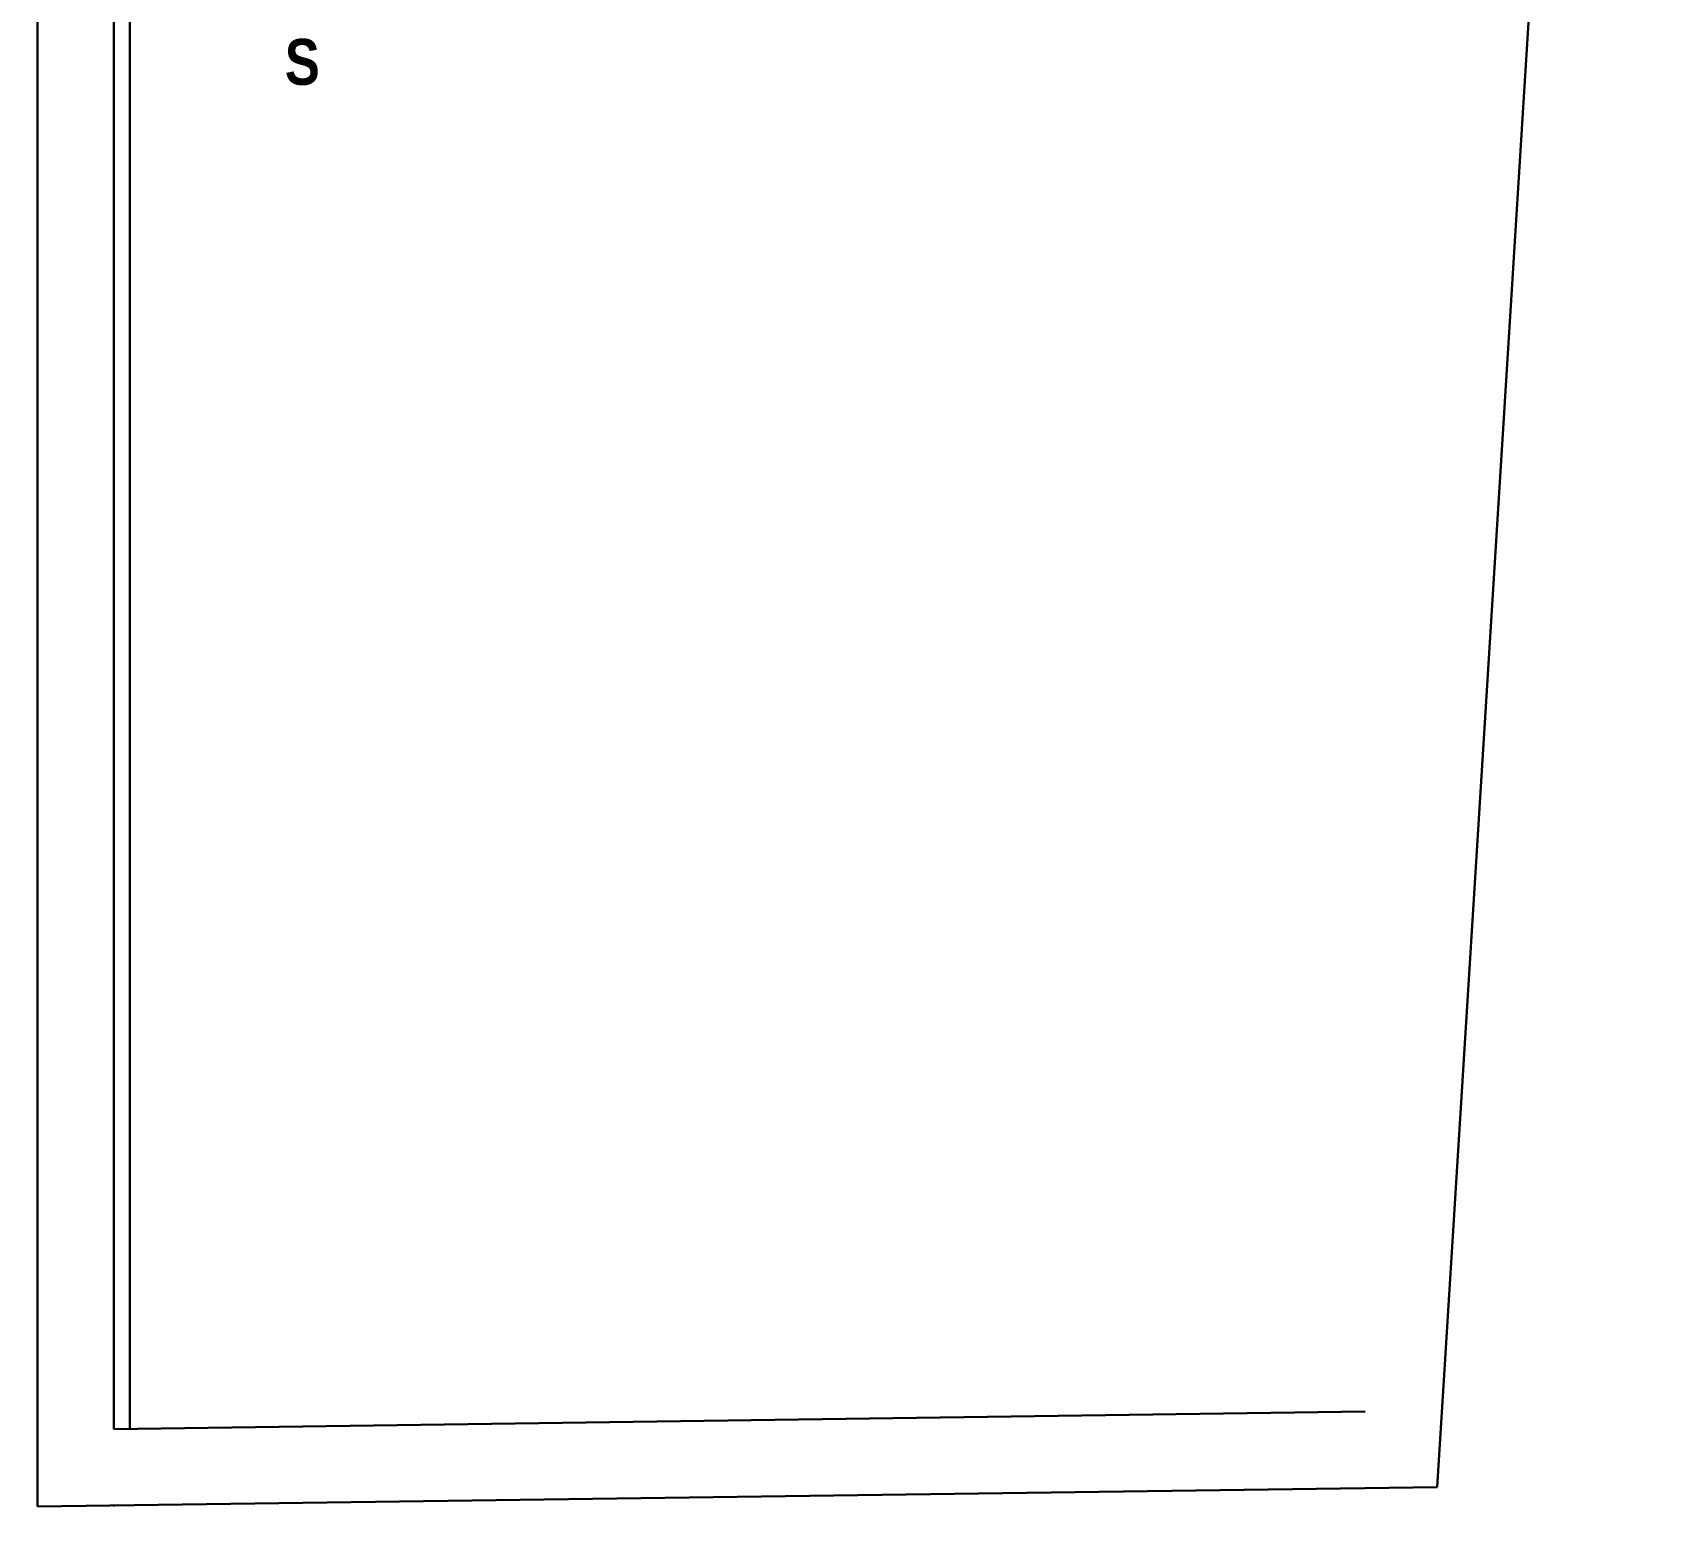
# Model space of a CAD drawing. Header units: inches. Extents: x 64086 to 138972, y -13497 to 16809.
# Drawn here: x 100114 to 100624, y -11370 to -10899 of the extents above; entities that cross this region are included whole.
import ezdxf

# ---------------------------------------------------------------- set-up
doc = ezdxf.new("R2010")
doc.units = ezdxf.units.IN
doc.header["$LTSCALE"] = 0.5
doc.header["$MEASUREMENT"] = 0
doc.header["$PDMODE"] = 2
for name, color, linetype, lineweight in [('A-TAXT', 250, 'Continuous', 25), ('DIM', 5, 'Continuous', 13), ('WALL', 7, 'Continuous', 30)]:
    doc.layers.add(name, color=color, linetype=linetype, lineweight=lineweight)
doc.styles.get("Standard").update_dxf_attribs({"font": 'ARIALNB.TTF'})
doc.dimstyles.new('Column Dim', dxfattribs={"dimtxt": 9, "dimasz": 1.5, "dimexe": 13.25, "dimexo": 11, "dimgap": 1, "dimtad": 0, "dimdec": 1, "dimzin": 0, "dimdsep": 46, "dimlunit": 4, "dimtxsty": 'Standard', "dimblk": 'DIM', "dimcen": 0, "dimse1": 1, "dimse2": 1, "dimclrd": 5, "dimclre": 5, "dimclrt": 7, "dimadec": 0, "dimazin": 0, "dimtfac": 1, "dimtdec": 1, "dimtofl": 0, "dimtmove": 2, "dimatfit": 3, "dimldrblk": 'DIM', "dimfxl": 1, "dimtolj": 1, "dimtzin": 0, "dimarcsym": 0})

# ---------------------------------------------------------------- blocks, each defined once
blk = doc.blocks.new('DIM')
at = {"layer": 'DIM'}
for q in [(-2, 0), (0, 2), (0, -2), (2, 0)]:
    blk.add_line((0, 0), q, dxfattribs=at)
blk.add_circle((0, 0), 1, dxfattribs=at)
blk = doc.blocks.new('*D652')
at = {"layer": 'Defpoints', "color": 0, "lineweight": 30, "ltscale": 15, "transparency": 16777216}
for p in [(100555.5, -11356.48), (100115.54, -11362.6), (100556.93, -11458.76)]:
    blk.add_point(p, dxfattribs=at)
at = {"layer": 'WALL', "color": 5, "lineweight": -2, "ltscale": 15, "transparency": 16777216}
for p, q in [((100555.43, -11458.78), (100374.79, -11461.29)), ((100118.47, -11464.86), (100299.1, -11462.35))]:
    blk.add_line(p, q, dxfattribs=at)
at = {"layer": 'WALL', "color": 5, "lineweight": -2, "ltscale": 15, "transparency": 16777216, "xscale": 1.5, "yscale": 1.5, "zscale": 1.5}
for p, rotation in [((100556.93, -11458.76), 0.7974633505945603), ((100116.97, -11464.88), 180.7974633505945)]:
    blk.add_blockref('DIM', p, dxfattribs=dict(at, rotation=rotation))
at = {"layer": 'WALL', "color": 7, "lineweight": 30, "ltscale": 15, "transparency": 16777216, "insert": (100336.95, -11461.82), "char_height": 24.5, "attachment_point": 5, "rotation": 0.7975}
blk.add_mtext('\\A1;36\'-8"', dxfattribs=at)

msp = doc.modelspace()

# ---------------------------------------------------------------- linework, layer by layer
at = {"layer": 'WALL', "lineweight": 30, "ltscale": 15}
for p, q in [((100115.54, -10267.6), (100115.54, -11362.6)), ((100555.5, -11356.48), (100623.54, -10267.6)), ((100139.54, -10356.6), (100139.54, -11338.26)), ((100144.54, -10801.79), (100144.54, -11338.26)), ((100139.54, -11338.26), (100532.93, -11332.79)), ((100115.21, -11338.6), (100115.54, -11338.6)), ((100115.54, -11362.6), (100555.5, -11356.48)), ((100139.54, -11362.27), (100139.54, -11362.6))]:
    msp.add_line(p, q, dxfattribs=at)

# ---------------------------------------------------------------- texts
at = {"layer": 'A-TAXT', "color": 1, "insert": (100193.3, -10915.91), "char_height": 14.4144, "attachment_point": 7}
msp.add_mtext('{\\fSwis721 Cn BT|b1|i0|c0|p34;\\C256;S}', dxfattribs=at)

# ---------------------------------------------------------------- dimensions: what is measured, and where the dimension line sits
at = {"layer": 'WALL', "lineweight": 30, "ltscale": 15}
dim = msp.add_aligned_dim(p1=(100115.54, -11362.6), p2=(100555.5, -11356.48), distance=-102.29, dimstyle='Column Dim', override={"dimtxt": 24.5, "dimfxl": 4}, dxfattribs=at)
dim.commit()
dim.dimension.update_dxf_attribs({"geometry": '*D652', "text_midpoint": (100336.95, -11461.82)})

doc.saveas('drawing.dxf')
